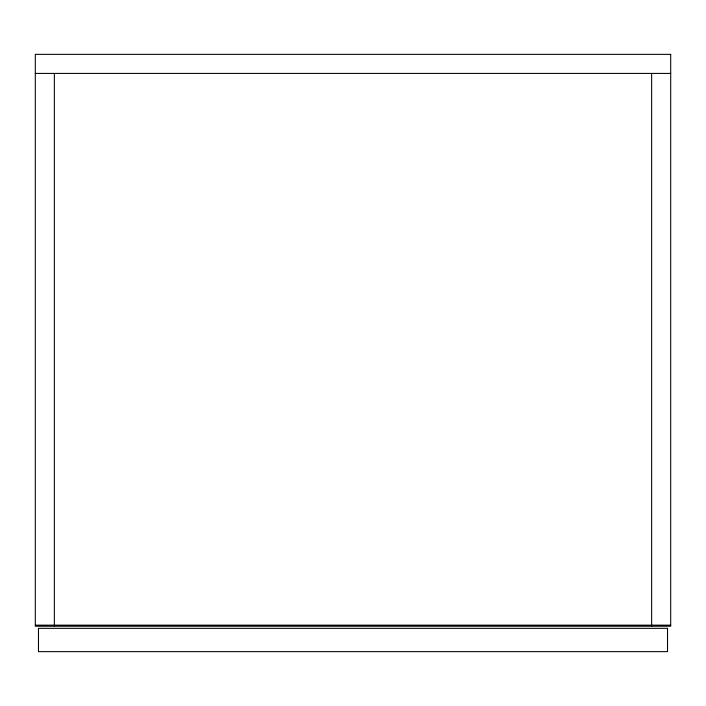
<?xml version="1.0" encoding="UTF-8"?>
<svg xmlns="http://www.w3.org/2000/svg" width="706" height="706" viewBox="0 0 706 706"><rect width="100%" height="100%" fill="white"/><g stroke="black" fill="none" stroke-linecap="round" stroke-linejoin="round"><path stroke-width="1.06" d="M35.3 73.424L670.7 73.424M35.3 625.163L670.7 625.163M651.638 73.424L651.638 626.222M54.362 73.424L54.362 626.222M670.7 54.362L35.3 54.362L35.3 626.222L670.7 626.222L670.7 54.362M667.523 628.34L38.477 628.34L38.477 651.638L667.523 651.638L667.523 628.34"/></g></svg>
